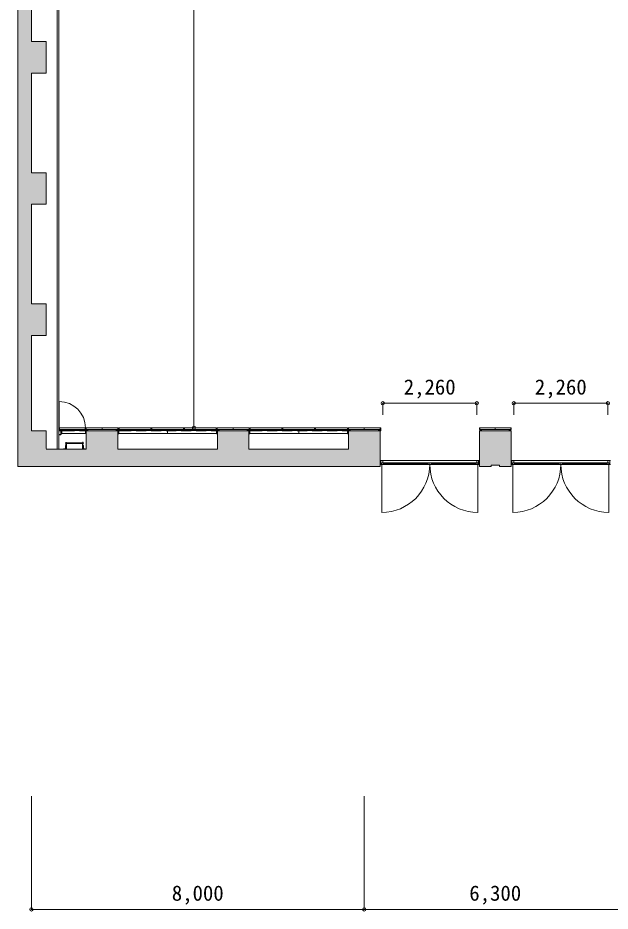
# Model space of a CAD drawing. Units: millimetres at full size, sheet at 1:200. Extents: x -41541 to 42058, y -39868 to 8614.
# Drawn here: x -41541 to -27306, y -31181 to -9716 of the extents above; entities that cross this region are included whole.
import ezdxf
from ezdxf.enums import TextEntityAlignment as Align

# ---------------------------------------------------------------- set-up
doc = ezdxf.new("R2010")
doc.units = ezdxf.units.MM
doc.header["$LTSCALE"] = 200
doc.header["$PDMODE"] = 32
doc.header["$PDSIZE"] = 80
doc.linetypes.add('DASHED1', pattern=[1.8, 1.2, -0.6])
for name, color, linetype, lineweight in [('0-1_躯体', 7, 'Continuous', 9), ('0-2_建具', 7, 'Continuous', 9), ('0-6_寸法', 4, 'Continuous', 5)]:
    doc.layers.add(name, color=color, linetype=linetype, lineweight=lineweight)
doc.styles.add('ＭＳ ゴシック', font='')
doc.styles.get('ＭＳ ゴシック').set_extended_font_data('MS Gothic')

msp = doc.modelspace()

# ---------------------------------------------------------------- linework, layer by layer
at = {"layer": '0-1_躯体'}
for p, q in [((-41541.1, -7136.2), (-41541.1, -20496.2)), ((-41216.1, -7896.2), (-41216.1, -10286.2)), ((-40596.1, -20081.2), (-40596.1, -7896.2)), ((-40556.1, -20081.2), (-40556.1, -7896.2)), ((-40861.1, -10286.2), (-41216.1, -10286.2)), ((-40861.1, -10286.2), (-40861.1, -11046.2)), ((-40861.1, -11046.2), (-41216.1, -11046.2)), ((-41216.1, -11046.2), (-41216.1, -13436.2)), ((-40861.1, -13436.2), (-41216.1, -13436.2)), ((-40861.1, -13436.2), (-40861.1, -14196.2)), ((-40861.1, -16586.2), (-41216.1, -16586.2)), ((-41216.1, -17346.2), (-41216.1, -19636.2)), ((-40861.1, -19636.2), (-41216.1, -19636.2)), ((-39136.1, -19636.2), (-39896.1, -19636.2)), ((-39896.1, -20081.2), (-39896.1, -19636.2)), ((-35986.1, -19636.2), (-36746.1, -19636.2)), ((-36746.1, -19636.2), (-36746.1, -20081.2)), ((-35986.1, -20081.2), (-35986.1, -19636.2)), ((-33596.1, -20081.2), (-33596.1, -19636.2)), ((-30446.1, -20496.2), (-30446.1, -19636.2)), ((-39896.1, -19816.7), (-39896.1, -19816.2)), ((-35986.1, -19816.2), (-35986.1, -20081.2)), ((-39896.1, -20081.2), (-40861.1, -20081.2)), ((-33596.1, -20081.2), (-35986.1, -20081.2)), ((-30446.1, -20356.2), (-32836.1, -20356.2)), ((-27296.1, -20356.2), (-29686.1, -20356.2)), ((-41541.1, -20496.2), (-32836.1, -20496.2)), ((-39896.1, -20496.2), (-39616.1, -20496.2)), ((-36746.1, -20496.2), (-36466.1, -20496.2)), ((-35986.1, -20496.2), (-36266.1, -20496.2)), ((-30446.1, -20496.2), (-30166.1, -20496.2)), ((-30166.1, -20466.2), (-30166.1, -20496.2)), ((-29686.1, -20496.2), (-29966.1, -20496.2))]:
    msp.add_line(p, q, dxfattribs=at)
for points in [[(-40861.1, -14196.2), (-41216.1, -14196.2), (-41216.1, -16586.2)], [(-40861.1, -16586.2), (-40861.1, -17346.2), (-41216.1, -17346.2)], [(-40861.1, -19636.2), (-40861.1, -19655.4), (-40861.1, -20068)], [(-36746.1, -20081.2), (-39136.1, -20081.2), (-39136.1, -19636.2)], [(-32836.1, -20496.2), (-32836.1, -19636.2), (-33596.1, -19636.2)], [(-29686.1, -20496.2), (-29686.1, -19636.2), (-30446.1, -19636.2)], [(-30166.1, -20466.2), (-29966.1, -20466.2), (-29966.1, -20496.2)]]:
    msp.add_lwpolyline(points, dxfattribs=at)
at = {"layer": '0-1_躯体', "color": 9}
for points in [[(-41541.1, -7126.2), (-41541.1, -20496.2), (-41216.1, -7126.2), (-41216.1, -20496.2)], [(-41216.1, -10286.2), (-41216.1, -11046.2), (-40861.1, -10286.2), (-40861.1, -11046.2)], [(-41216.1, -13436.2), (-41216.1, -14196.2), (-40861.1, -13436.2), (-40861.1, -14196.2)], [(-41216.1, -16586.2), (-41216.1, -17346.2), (-40861.1, -16586.2), (-40861.1, -17346.2)], [(-40861.1, -19636.2), (-41216.1, -19636.2), (-40861.1, -20081.2), (-41216.1, -20081.2)], [(-39136.1, -20081.2), (-39136.1, -19636.2), (-39896.1, -20081.2), (-39896.1, -19636.2)], [(-35986.1, -20081.2), (-35986.1, -19636.2), (-36746.1, -20081.2), (-36746.1, -19636.2)], [(-33596.1, -20081.2), (-32836.1, -20081.2), (-33596.1, -19636.2), (-32836.1, -19636.2)], [(-30446.1, -19636.2), (-30446.1, -20466.2), (-29686.1, -19636.2), (-29686.1, -20466.2)], [(-41541.1, -20496.2), (-32836.1, -20496.2), (-41541.1, -20081.2), (-32836.1, -20081.2)], [(-30446.1, -20496.2), (-30446.1, -20466.2), (-30166.1, -20496.2), (-30166.1, -20466.2)], [(-29686.1, -20496.2), (-29966.1, -20496.2), (-29686.1, -20466.2), (-29966.1, -20466.2)]]:
    msp.add_solid(points, dxfattribs=at)
at = {"layer": '0-2_建具', "color": 4, "lineweight": 5}
for p, q in [((-40546.1, -19566.2), (-40546.1, -18937.4)), ((-32796.1, -20406.2), (-32796.1, -21601.2)), ((-30486.1, -21601.2), (-30486.1, -20406.2)), ((-29646.1, -20406.2), (-29646.1, -21601.2)), ((-27336.1, -21601.2), (-27336.1, -20406.2))]:
    msp.add_line(p, q, dxfattribs=at)
at = {"layer": '0-2_建具'}
for p, q in [((-40556.1, -19636.2), (-40556.1, -19571.2)), ((-40551.1, -19571.2), (-40556.1, -19571.2)), ((-40551.1, -19571.2), (-40556.1, -19571.2)), ((-40556.1, -19636.2), (-40489.9, -19636.2)), ((-40491.1, -19636.2), (-40556.1, -19636.2)), ((-40556.1, -19731.2), (-40511.1, -19731.2)), ((-40556.1, -19731.2), (-40556.1, -19736.2)), ((-40556.1, -19736.2), (-40506.1, -19736.2)), ((-40551.1, -19631.2), (-40551.1, -19571.2)), ((-40546.1, -19566.2), (-39917.4, -19566.2)), ((-40546.1, -19566.2), (-40546.1, -19606.2)), ((-39917.4, -19606.2), (-40546.1, -19606.2)), ((-40491.1, -19636.2), (-40541.1, -19636.2)), ((-40511.1, -19641.2), (-40511.1, -19731.2)), ((-40506.1, -19636.2), (-40506.1, -19736.2)), ((-40506.1, -19636.2), (-40506.1, -19726.2)), ((-40506.1, -19726.2), (-40501.1, -19726.2)), ((-40501.1, -19641.2), (-40501.1, -19726.2)), ((-40501.1, -19641.2), (-40416.1, -19641.2)), ((-40489.9, -19631.2), (-39912.4, -19631.2)), ((-40489.9, -19631.2), (-39912.4, -19631.2)), ((-40489.9, -19631.2), (-40489.9, -19636.2)), ((-40426.1, -19631.2), (-40425.2, -19631.2)), ((-40426.1, -19631.2), (-40425.2, -19631.2)), ((-39986.1, -19636.2), (-39986.1, -19641.2)), ((-39896.1, -19636.2), (-39986.1, -19636.2)), ((-39901.1, -19641.2), (-39986.1, -19641.2)), ((-39917.4, -19566.2), (-39917.4, -19606.2)), ((-39912.4, -19636.2), (-39912.4, -19571.2)), ((-39907.4, -19571.2), (-39912.4, -19571.2)), ((-39907.4, -19571.2), (-39912.4, -19571.2)), ((-39847.4, -19636.2), (-39912.4, -19636.2)), ((-39912.4, -19706.2), (-39912.4, -19641.2)), ((-39907.4, -19631.2), (-39907.4, -19571.2)), ((-39847.4, -19631.2), (-39907.4, -19631.2)), ((-39902.4, -19566.2), (-39129.9, -19566.2)), ((-39902.4, -19566.2), (-39902.4, -19606.2)), ((-39902.4, -19606.2), (-39129.9, -19606.2)), ((-39901.1, -19641.2), (-39901.1, -19726.2)), ((-39896.1, -19726.2), (-39901.1, -19726.2)), ((-39896.1, -19636.2), (-39896.1, -19726.2)), ((-39847.4, -19636.2), (-39847.4, -19631.2)), ((-39516.1, -19566.2), (-39516.1, -19606.2)), ((-39184.9, -19631.2), (-39124.9, -19631.2)), ((-39184.9, -19631.2), (-39124.9, -19631.2)), ((-39184.9, -19636.2), (-39184.9, -19631.2)), ((-39184.9, -19636.2), (-39119.9, -19636.2)), ((-39136.1, -19636.2), (-39136.1, -19726.2)), ((-39136.1, -19726.2), (-39131.1, -19726.2)), ((-39131.1, -19641.2), (-39046.1, -19641.2)), ((-39131.1, -19641.2), (-39131.1, -19726.2)), ((-39129.9, -19566.2), (-39129.9, -19606.2)), ((-39124.9, -19571.2), (-39119.9, -19571.2)), ((-39124.9, -19631.2), (-39124.9, -19571.2)), ((-39119.9, -19706.2), (-39119.9, -19571.2)), ((-39119.9, -19631.2), (-36762.4, -19631.2)), ((-39119.9, -19631.2), (-36762.4, -19631.2)), ((-39119.9, -19706.2), (-36762.4, -19706.2)), ((-39114.9, -19566.2), (-39114.9, -19606.2)), ((-39114.9, -19566.2), (-36767.4, -19566.2)), ((-39114.9, -19606.2), (-38342.4, -19606.2)), ((-39056.1, -19631.2), (-39055.2, -19631.2)), ((-39056.1, -19631.2), (-39055.2, -19631.2)), ((-38397.4, -19631.2), (-38332.4, -19631.2)), ((-38397.4, -19631.2), (-38332.4, -19631.2)), ((-38342.4, -19566.2), (-38342.4, -19606.2)), ((-38327.4, -19566.2), (-38327.4, -19606.2)), ((-38327.4, -19566.2), (-38327.4, -19606.2)), ((-38327.4, -19606.2), (-37554.9, -19606.2)), ((-37941.1, -19622.1), (-37941.1, -19715.2)), ((-37609.9, -19631.2), (-37544.9, -19631.2)), ((-37609.9, -19631.2), (-37544.9, -19631.2)), ((-37554.9, -19566.2), (-37554.9, -19606.2)), ((-37539.9, -19566.2), (-37539.9, -19606.2)), ((-37539.9, -19606.2), (-36767.4, -19606.2)), ((-36836.1, -19636.2), (-36836.1, -19641.2)), ((-36746.1, -19636.2), (-36836.1, -19636.2)), ((-36751.1, -19641.2), (-36836.1, -19641.2)), ((-36767.4, -19566.2), (-36767.4, -19606.2)), ((-36762.4, -19636.2), (-36762.4, -19571.2)), ((-36757.4, -19571.2), (-36762.4, -19571.2)), ((-36757.4, -19571.2), (-36762.4, -19571.2)), ((-36697.4, -19636.2), (-36762.4, -19636.2)), ((-36762.4, -19706.2), (-36762.4, -19641.2)), ((-36757.4, -19631.2), (-36757.4, -19571.2)), ((-36697.4, -19631.2), (-36757.4, -19631.2)), ((-36752.4, -19566.2), (-35979.9, -19566.2)), ((-36752.4, -19566.2), (-36752.4, -19606.2)), ((-36752.4, -19606.2), (-35979.9, -19606.2)), ((-36751.1, -19641.2), (-36751.1, -19726.2)), ((-36746.1, -19726.2), (-36751.1, -19726.2)), ((-36746.1, -19636.2), (-36746.1, -19726.2)), ((-36697.4, -19636.2), (-36697.4, -19631.2)), ((-36366.1, -19566.2), (-36366.1, -19606.2)), ((-36034.9, -19631.2), (-35974.9, -19631.2)), ((-36034.9, -19636.2), (-36034.9, -19631.2)), ((-36034.9, -19636.2), (-35969.9, -19636.2)), ((-35986.1, -19636.2), (-35986.1, -19726.2)), ((-35986.1, -19726.2), (-35981.1, -19726.2)), ((-35981.1, -19641.2), (-35896.1, -19641.2)), ((-35981.1, -19641.2), (-35981.1, -19726.2)), ((-35979.9, -19566.2), (-35979.9, -19606.2)), ((-35974.9, -19571.2), (-35969.9, -19571.2)), ((-35974.9, -19631.2), (-35974.9, -19571.2)), ((-35969.9, -19706.2), (-35969.9, -19571.2)), ((-35969.9, -19631.2), (-33612.4, -19631.2)), ((-35969.9, -19706.2), (-33612.4, -19706.2)), ((-35964.9, -19566.2), (-35964.9, -19606.2)), ((-35964.9, -19566.2), (-33617.4, -19566.2)), ((-35964.9, -19606.2), (-35192.4, -19606.2)), ((-35906.1, -19631.2), (-35905.2, -19631.2)), ((-35247.4, -19631.2), (-35182.4, -19631.2)), ((-35192.4, -19566.2), (-35192.4, -19606.2)), ((-35187.4, -19571.2), (-35182.4, -19571.2)), ((-35182.4, -19636.2), (-35182.4, -19571.2)), ((-35177.4, -19566.2), (-35177.4, -19606.2)), ((-35177.4, -19566.2), (-35177.4, -19606.2)), ((-35177.4, -19606.2), (-34404.9, -19606.2)), ((-34791.1, -19622.1), (-34791.1, -19715.2)), ((-34459.9, -19631.2), (-34394.9, -19631.2)), ((-34404.9, -19566.2), (-34404.9, -19606.2)), ((-34399.9, -19571.2), (-34394.9, -19571.2)), ((-34394.9, -19636.2), (-34394.9, -19571.2)), ((-34389.9, -19566.2), (-34389.9, -19606.2)), ((-34389.9, -19606.2), (-33617.4, -19606.2)), ((-33686.1, -19636.2), (-33686.1, -19641.2)), ((-33596.1, -19636.2), (-33686.1, -19636.2)), ((-33601.1, -19641.2), (-33686.1, -19641.2)), ((-33617.4, -19566.2), (-33617.4, -19606.2)), ((-33607.4, -19571.2), (-33612.4, -19571.2)), ((-33612.4, -19706.2), (-33612.4, -19571.2)), ((-33547.4, -19636.2), (-33612.4, -19636.2)), ((-33607.4, -19631.2), (-33607.4, -19571.2)), ((-33547.4, -19631.2), (-33607.4, -19631.2)), ((-33602.4, -19566.2), (-33602.4, -19606.2)), ((-33602.4, -19566.2), (-32829.9, -19566.2)), ((-33602.4, -19606.2), (-32829.9, -19606.2)), ((-33601.1, -19641.2), (-33601.1, -19726.2)), ((-33596.1, -19726.2), (-33601.1, -19726.2)), ((-33596.1, -19636.2), (-33596.1, -19726.2)), ((-33547.4, -19636.2), (-33547.4, -19631.2)), ((-33216.1, -19566.2), (-33216.1, -19606.2)), ((-32884.9, -19631.2), (-32824.9, -19631.2)), ((-32884.9, -19636.2), (-32884.9, -19631.2)), ((-32884.9, -19636.2), (-32819.9, -19636.2)), ((-32829.9, -19566.2), (-32829.9, -19606.2)), ((-32824.9, -19571.2), (-32819.9, -19571.2)), ((-32824.9, -19631.2), (-32824.9, -19571.2)), ((-32819.9, -19636.2), (-32819.9, -19571.2)), ((-30446.1, -19566.2), (-29686.1, -19566.2)), ((-30446.1, -19566.2), (-30446.1, -19606.2)), ((-30446.1, -19606.2), (-29686.1, -19606.2)), ((-30441.1, -19636.2), (-30441.1, -19586.2)), ((-30436.1, -19586.2), (-30441.1, -19586.2)), ((-30391.1, -19636.2), (-30441.1, -19636.2)), ((-30436.1, -19631.2), (-30436.1, -19586.2)), ((-30391.1, -19631.2), (-30436.1, -19631.2)), ((-30391.1, -19636.2), (-30391.1, -19631.2)), ((-30066.1, -19566.2), (-30066.1, -19606.2)), ((-29741.1, -19631.2), (-29696.1, -19631.2)), ((-29741.1, -19636.2), (-29741.1, -19631.2)), ((-29741.1, -19636.2), (-29691.1, -19636.2)), ((-29691.1, -19636.2), (-29691.1, -19586.2)), ((-29686.1, -19566.2), (-29686.1, -19606.2)), ((-40376.1, -19936.2), (-40386.1, -19936.2)), ((-40386.1, -20081.2), (-40386.1, -19951.2)), ((-40381.1, -20081.2), (-40381.1, -19915.3)), ((-40367, -19931.2), (-39995.4, -19931.2)), ((-40367, -19941.2), (-39995.4, -19941.2)), ((-39986.1, -19936.2), (-39976.1, -19936.2)), ((-39981.1, -20081.2), (-39981.1, -19908)), ((-39976.1, -20081.2), (-39976.1, -19951.2)), ((-40396.1, -20071.2), (-40441.1, -20071.2)), ((-40386.1, -19996.2), (-40396.1, -19996.2)), ((-40396.1, -20071.2), (-40396.1, -19996.2)), ((-40376.1, -20081.2), (-40386.1, -20081.2)), ((-39986.1, -20081.2), (-39976.1, -20081.2)), ((-39976.1, -19996.2), (-39966.1, -19996.2)), ((-39966.1, -20071.2), (-39966.1, -19996.2)), ((-39966.1, -20071.2), (-39921.1, -20071.2)), ((-32836.1, -20446.2), (-32836.1, -20356.2)), ((-32771.1, -20356.2), (-32836.1, -20356.2)), ((-32836.1, -20446.2), (-32836.1, -20356.2)), ((-32816.1, -20356.2), (-32816.1, -20446.2)), ((-32771.1, -20406.2), (-32771.1, -20356.2)), ((-30511.1, -20406.2), (-30511.1, -20356.2)), ((-30511.1, -20356.2), (-30446.1, -20356.2)), ((-30466.1, -20446.2), (-30466.1, -20356.2)), ((-30446.1, -20446.2), (-30446.1, -20356.2)), ((-29686.1, -20446.2), (-29686.1, -20356.2)), ((-29621.1, -20356.2), (-29686.1, -20356.2)), ((-29666.1, -20356.2), (-29666.1, -20446.2)), ((-29621.1, -20406.2), (-29621.1, -20356.2)), ((-27361.1, -20406.2), (-27361.1, -20356.2)), ((-27361.1, -20356.2), (-27296.1, -20356.2)), ((-27361.1, -20406.2), (-27361.1, -20356.2)), ((-27361.1, -20356.2), (-27296.1, -20356.2)), ((-27316.1, -20446.2), (-27316.1, -20356.2)), ((-27316.1, -20446.2), (-27316.1, -20356.2)), ((-32796.1, -20446.2), (-32836.1, -20446.2)), ((-32803, -20446.2), (-30446.1, -20446.2)), ((-32796.1, -20406.2), (-30486.1, -20406.2)), ((-32756.1, -20406.2), (-32756.1, -20446.2)), ((-32756.1, -20426.2), (-31681.1, -20426.2)), ((-31681.1, -20446.2), (-31681.1, -20406.2)), ((-31681.1, -20446.2), (-31681.1, -20406.2)), ((-31641.1, -20446.2), (-31641.1, -20406.2)), ((-31641.1, -20446.2), (-31641.1, -20406.2)), ((-31601.1, -20446.2), (-31601.1, -20406.2)), ((-31601.1, -20426.2), (-30526.1, -20426.2)), ((-30526.1, -20446.2), (-30526.1, -20406.2)), ((-29646.1, -20446.2), (-29686.1, -20446.2)), ((-29653, -20446.2), (-27296.1, -20446.2)), ((-29646.1, -20406.2), (-27336.1, -20406.2)), ((-29606.1, -20406.2), (-29606.1, -20446.2)), ((-29606.1, -20426.2), (-28531.1, -20426.2)), ((-28531.1, -20446.2), (-28531.1, -20406.2)), ((-28531.1, -20446.2), (-28531.1, -20406.2)), ((-28491.1, -20446.2), (-28491.1, -20406.2)), ((-28491.1, -20446.2), (-28491.1, -20406.2)), ((-28451.1, -20446.2), (-28451.1, -20406.2)), ((-28451.1, -20426.2), (-27376.1, -20426.2)), ((-27376.1, -20446.2), (-27376.1, -20406.2)), ((-27376.1, -20446.2), (-27376.1, -20406.2))]:
    msp.add_line(p, q, dxfattribs=at)
at = {"layer": '0-2_建具', "linetype": 'DASHED1'}
for p, q in [((-40484.9, -19641.2), (-40484.9, -19706.2)), ((-40421.1, -19636.2), (-39976.1, -19636.2)), ((-39922.4, -19571.2), (-39922.4, -19606.2)), ((-39917.4, -19641.4), (-39917.4, -19706.2)), ((-39897.4, -19571.2), (-39897.4, -19606.2)), ((-39114.9, -19641.2), (-39114.9, -19706.2)), ((-39109.9, -19571.2), (-38347.4, -19571.2)), ((-39109.9, -19571.2), (-39109.9, -19606.2)), ((-39056.1, -19636.2), (-36826.1, -19636.2)), ((-38347.4, -19571.2), (-38347.4, -19606.2)), ((-38322.4, -19571.2), (-37559.9, -19571.2)), ((-38322.4, -19571.2), (-38322.4, -19606.2)), ((-37559.9, -19571.2), (-37559.9, -19606.2)), ((-37534.9, -19571.2), (-36772.4, -19571.2)), ((-37534.9, -19571.2), (-37534.9, -19606.2)), ((-36772.4, -19571.2), (-36772.4, -19606.2)), ((-36767.4, -19641.4), (-36767.4, -19706.2)), ((-36747.4, -19571.2), (-36747.4, -19606.2)), ((-35964.9, -19641.2), (-35964.9, -19706.2)), ((-35959.9, -19571.2), (-35197.4, -19571.2)), ((-35959.9, -19571.2), (-35959.9, -19606.2)), ((-35906.1, -19636.2), (-33676.1, -19636.2)), ((-35197.4, -19571.2), (-35197.4, -19606.2)), ((-35172.4, -19571.2), (-34409.9, -19571.2)), ((-35172.4, -19571.2), (-35172.4, -19606.2)), ((-34409.9, -19571.2), (-34409.9, -19606.2)), ((-34384.9, -19571.2), (-33622.4, -19571.2)), ((-34384.9, -19571.2), (-34384.9, -19606.2)), ((-33622.4, -19571.2), (-33622.4, -19606.2)), ((-33617.4, -19641.4), (-33617.4, -19706.2)), ((-33597.4, -19571.2), (-33597.4, -19606.2)), ((-30441.1, -19571.2), (-30441.1, -19606.2))]:
    msp.add_line(p, q, dxfattribs=at)
at = {"layer": '0-2_建具'}
for points in [[(-40556.1, -19636.2), (-40556.1, -19641.2), (-40511.1, -19641.2)], [(-40491.1, -19636.2), (-40491.1, -19631.2), (-40551.1, -19631.2)], [(-40506.1, -19636.2), (-40416.1, -19636.2), (-40416.1, -19641.2)], [(-40489.9, -19641.2), (-40489.9, -19706.2), (-39912.4, -19706.2)], [(-39136.1, -19636.2), (-39046.1, -19636.2), (-39046.1, -19641.2)], [(-38397.4, -19631.2), (-38337.4, -19631.2), (-38337.4, -19571.2), (-38332.4, -19571.2)], [(-38397.4, -19636.2), (-38397.4, -19631.2), (-38337.4, -19631.2)], [(-37609.9, -19631.2), (-37549.9, -19631.2), (-37549.9, -19571.2), (-37544.9, -19571.2)], [(-37609.9, -19636.2), (-37609.9, -19631.2), (-37549.9, -19631.2)], [(-35986.1, -19636.2), (-35896.1, -19636.2), (-35896.1, -19641.2)], [(-35247.4, -19636.2), (-35247.4, -19631.2), (-35187.4, -19631.2), (-35187.4, -19571.2)], [(-34459.9, -19636.2), (-34459.9, -19631.2), (-34399.9, -19631.2), (-34399.9, -19571.2)], [(-29696.1, -19631.2), (-29696.1, -19586.2), (-29691.1, -19586.2)], [(-40376.1, -20081.2), (-40376.1, -19951.2), (-40386.1, -19951.2)], [(-39986.1, -20081.2), (-39986.1, -19951.2), (-39976.1, -19951.2)], [(-40386.1, -20081.2), (-40441.1, -20081.2), (-40441.1, -20071.2)], [(-39976.1, -20081.2), (-39921.1, -20081.2), (-39921.1, -20071.2)]]:
    msp.add_lwpolyline(points, dxfattribs=at)
at = {"layer": '0-2_建具', "linetype": 'DASHED1'}
for points in [[(-39922.4, -19571.2), (-40541.1, -19571.2), (-40541.1, -19606.2)], [(-39897.4, -19571.2), (-39134.9, -19571.2), (-39134.9, -19606.2)], [(-36747.4, -19571.2), (-35984.9, -19571.2), (-35984.9, -19606.2)], [(-33597.4, -19571.2), (-32834.9, -19571.2), (-32834.9, -19606.2)], [(-30441.1, -19571.2), (-29691.1, -19571.2), (-29691.1, -19606.2)]]:
    msp.add_lwpolyline(points, dxfattribs=at)
at = {"layer": '0-2_建具'}
for centre in [(-40381.1, -19936.2), (-39981.1, -19936.2)]:
    msp.add_circle(centre, 15, dxfattribs=at)
at = {"layer": '0-2_建具', "color": 4, "lineweight": 5}
for centre, radius, start, end in [((-40546.1, -19566.2), 628.8, 0, 90), ((-32796.1, -20446.2), 1155, 270, 0), ((-30486.1, -20446.2), 1155, 180, 270), ((-29646.1, -20446.2), 1155, 270, 0), ((-27336.1, -20446.2), 1155, 180, 270)]:
    msp.add_arc(centre, radius, start, end, dxfattribs=at)
at = {"layer": '0-6_寸法'}
for p, q in [((-37309.1, 7683.8), (-37309.1, -19566.2)), ((-32771.1, -18978.6), (-30511.1, -18978.6)), ((-32771.1, -18978.6), (-32771.1, -19257.4)), ((-30511.1, -18978.6), (-30511.1, -19257.4)), ((-29621.1, -18978.6), (-29621.1, -19257.4)), ((-29621.1, -18978.6), (-27361.1, -18978.6)), ((-27361.1, -18978.6), (-27361.1, -19257.4)), ((-41216.1, -31141.2), (-41216.1, -28421.5)), ((-33216.1, -31141.2), (-33216.1, -28421.5)), ((-41216.1, -31141.2), (-33216.1, -31141.2)), ((-33216.1, -31141.2), (-26916.1, -31141.2))]:
    msp.add_line(p, q, dxfattribs=at)
for p in [(-32771.1, -18978.6), (-30511.1, -18978.6), (-29621.1, -18978.6), (-27361.1, -18978.6), (-37309.1, -19566.2), (-41216.1, -31141.2), (-33216.1, -31141.2)]:
    msp.add_point(p, dxfattribs=at)

# ---------------------------------------------------------------- texts
at = {"layer": '0-6_寸法', "style": 'ＭＳ ゴシック'}
for s, p in [('2,260', (-32266.1, -18878.6)), ('2,260', (-29116.1, -18878.6)), ('8,000', (-37841.1, -31041.2)), ('6,300', (-30691.1, -31041.2))]:
    msp.add_text(s, height=366.6, dxfattribs=at).set_placement(p, align=Align.BOTTOM_LEFT)

doc.saveas('drawing.dxf')
